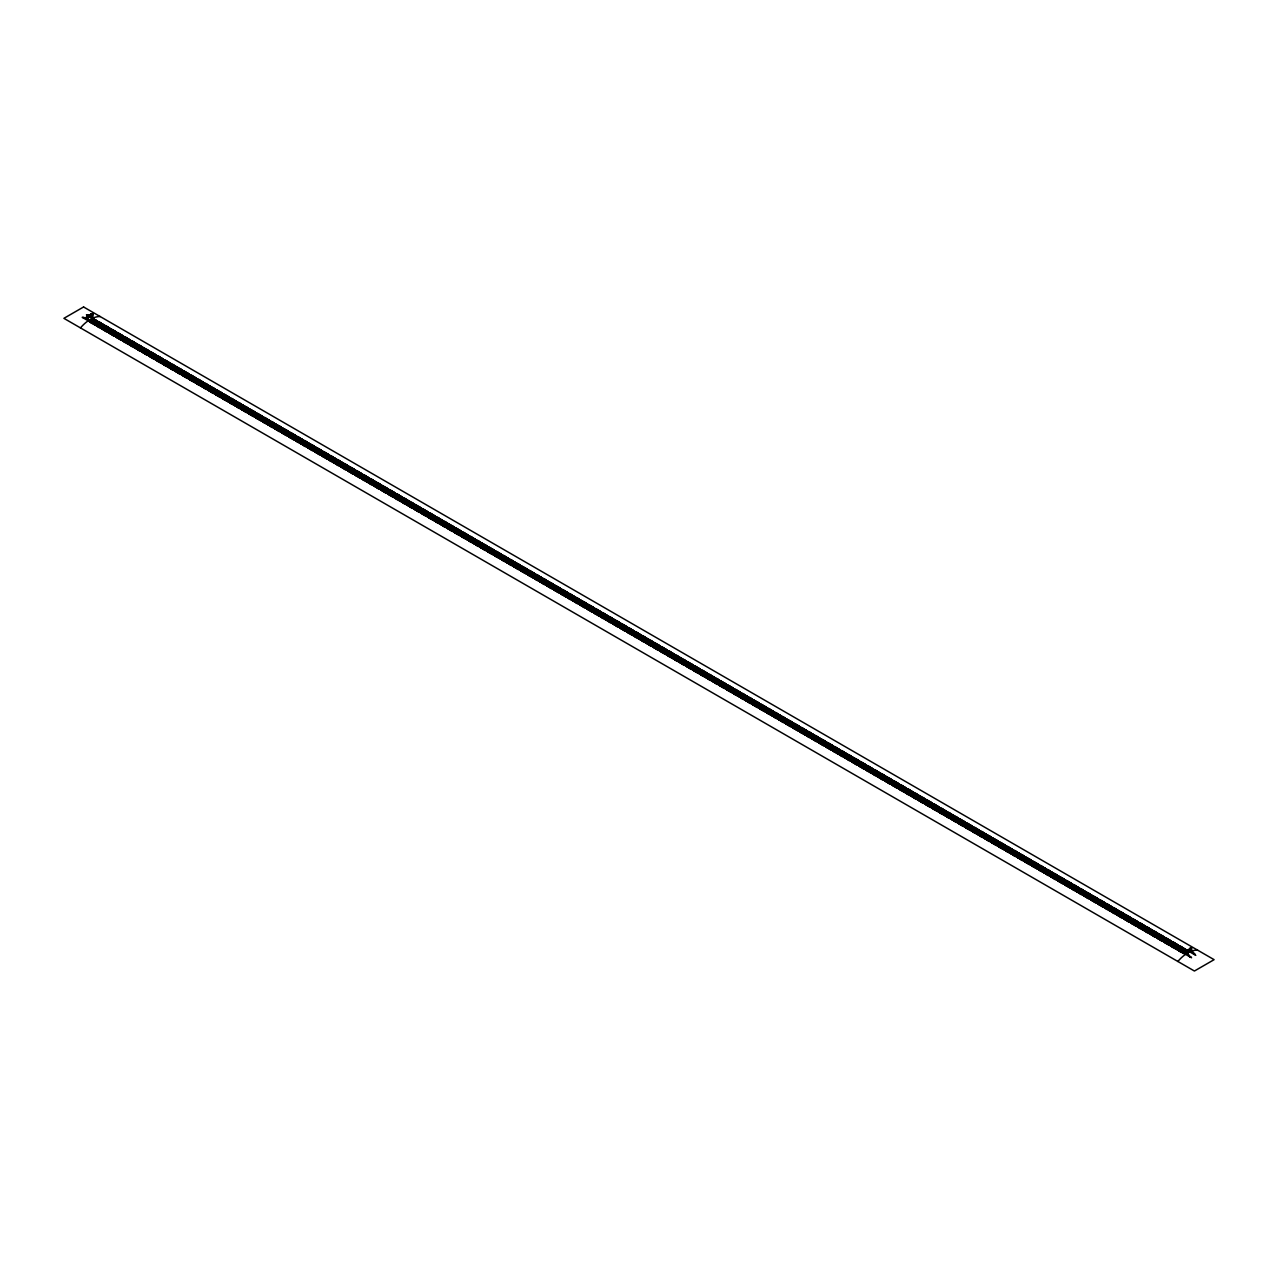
<?xml version="1.0" encoding="UTF-8"?>
<svg xmlns="http://www.w3.org/2000/svg" width="1278" height="1278" viewBox="0 0 1278 1278"><rect width="100%" height="100%" fill="white"/><g stroke="black" fill="none" stroke-linecap="round" stroke-linejoin="round"><path stroke-width="1.5" d="M87.367 318.621L87.543 317.279M88.39 317.279C85.434 316.736 90.882 322.935 88.086 320.123M87.032 316.353L87.559 318.318L88.038 316.992M92.447 314.564L92.847 315.426M1185.265 950.848C1185.728 952.477 1185.76 951.104 1185.153 950.784M1189.594 948.787L1191.256 948.691L1189.61 948.931M1186.399 953.244L1186.479 952.445L1188.684 955.816M1190.345 950.56L1190.425 948.532M1190.697 950.017L1189.419 951.375M1190.968 950.193L1189.147 951.535M87.351 317.599L88.581 321.002M1189.722 948.691L1189.962 948.004M86.569 317.982L87.559 317.615M91.936 314.787L92.959 314.244M91.01 315.874L91.233 315.011M91.521 315.235L90.403 316.177L87.655 315.602M1185.92 953.388C1185.872 946.87 1189.419 958.66 1191.048 956.871M1186.415 952.829L1185.409 953.66M1186.144 953.692L1186.767 950.96M87.862 317.887L86.744 316.193L86.76 318.43L92.272 314.883M1186.431 953.532L1185.201 953.819M1190.409 950.784L1189.083 951.183M87.319 317.152L88.166 317.056M92.128 314.388L92.959 314.276M82.207 317.327L1191.575 957.797M86.425 314.883L1195.793 955.369M83.006 317.152L85.594 318.142M86.952 314.867L89.252 315.57M90.243 315.826L91.792 313.925L93.789 318.781L88.214 321.273L93.006 318.366M91.233 313.925L91.521 315.714M86.505 316.976C96.01 310.187 94.189 315.778 86.505 318.286L86.505 316.976L92.831 313.621M1185.169 951.279L1191.495 947.925L1191.495 949.235C1188.86 953.5 1183.732 950.768 1185.425 952.733M1190.697 948.691L1190.968 950.257M1189.211 950.928L1184.211 954.043L1189.786 951.551L1188.923 951.407M1195.265 954.426L1191.431 950.688L1191.495 947.925M91.057 315.394L89.54 315.874M86.025 318.254L86.84 317.823M1185.92 953.468L1184.994 953.372M1186.096 953.819L1184.93 953.963M90.674 316.017L87.623 315.267M85.322 318.302L86.297 318.094M86.457 318.446L84.763 318.174M88.981 315.73L89.811 315.714M83.405 317.695L85.115 318.35M83.437 318.03L87.08 318.142L87.032 316.049M1191.495 949.235L1182.837 953.244L1188.412 950.752M1187.038 951.12L1186.479 952.797M1194.563 954.346L1192.406 952.605M1194.291 954.506L1190.697 950.161M1190.345 956.775L1188.189 955.033M1188.748 955.545L1190.074 956.934M1193.173 953.212L1191.208 950.736M93.07 318.398L92.08 317.391M92.304 317.695L92.799 318.557M1188.348 955.113L1186.99 953.164M92.176 317.902L91.569 316.88M88.246 320.171L87.639 319.149M92.176 317.375L91.601 315.986M91.808 316.832L91.233 313.605M87.383 318.414L87.591 319.276M1190.968 950.001L1191.16 950.848M1186.767 952.445L1186.942 953.276M1190.697 948.372L1190.697 950.353M92.575 313.461L92.575 314.787M1177.853 961.471A29.937 17.285 -60 0 1 1197.534 950.097M80.466 327.903A29.937 17.285 -60 0 1 100.147 316.529M83.581 306.976L63.9 318.334L1194.419 971.024L1214.1 959.666L83.581 306.976M94.524 319.212L89.588 322.056L94.524 319.212M95.898 319.995L90.962 322.855L95.898 319.995M97.272 320.794L92.335 323.653L97.272 320.794M98.646 321.593L93.709 324.436L98.646 321.593M100.019 322.375L95.083 325.235L100.019 322.375M101.393 323.174L96.457 326.018L101.393 323.174M102.767 323.957L97.831 326.817L102.767 323.957M104.141 324.756L99.205 327.615L104.141 324.756M105.515 325.555L100.579 328.398L105.515 325.555M106.889 326.337L101.952 329.197L106.889 326.337M108.263 327.136L103.31 329.996L108.263 327.136M109.636 327.935L104.684 330.778L109.636 327.935M111.01 328.718L106.058 331.577L111.01 328.718M112.384 329.516L107.432 332.376L112.384 329.516M113.758 330.315L108.806 333.159L113.758 330.315M115.132 331.098L110.18 333.957L115.132 331.098M116.506 331.897L111.553 334.74L116.506 331.897M117.88 332.679L112.927 335.539L117.88 332.679M119.253 333.478L114.301 336.338L119.253 333.478M120.627 334.277L115.675 337.12L120.627 334.277M122.001 335.06L117.049 337.919L122.001 335.06M123.375 335.858L118.423 338.718L123.375 335.858M124.749 336.657L119.797 339.501L124.749 336.657M126.123 337.44L121.17 340.299L126.123 337.44M127.496 338.239L122.544 341.098L127.496 338.239M128.87 339.037L123.918 341.881L128.87 339.037M130.244 339.82L125.292 342.68L130.244 339.82M131.602 340.619L126.666 343.462L131.602 340.619M132.976 341.402L128.04 344.261L132.976 341.402M134.35 342.2L129.413 345.06L134.35 342.2M135.724 342.999L130.787 345.843L135.724 342.999M137.097 343.782L132.161 346.642L137.097 343.782M138.471 344.581L133.535 347.44L138.471 344.581M139.845 345.379L134.909 348.223L139.845 345.379M141.219 346.162L136.283 349.022L141.219 346.162M142.593 346.961L137.657 349.821L142.593 346.961M143.967 347.76L139.03 350.603L143.967 347.76M145.341 348.543L140.404 351.402L145.341 348.543M146.714 349.341L141.778 352.185L146.714 349.341M148.088 350.124L143.152 352.984L148.088 350.124M149.462 350.923L144.526 353.782L149.462 350.923M150.836 351.722L145.9 354.565L150.836 351.722M152.21 352.504L147.274 355.364L152.21 352.504M153.584 353.303L148.647 356.163L153.584 353.303M154.957 354.102L150.021 356.945L154.957 354.102M156.331 354.885L151.395 357.744L156.331 354.885M157.705 355.683L152.769 358.543L157.705 355.683M159.079 356.482L154.143 359.326L159.079 356.482M160.453 357.265L155.517 360.124L160.453 357.265M161.827 358.064L156.874 360.907L161.827 358.064M163.201 358.846L158.248 361.706L163.201 358.846M164.574 359.645L159.622 362.505L164.574 359.645M165.948 360.444L160.996 363.287L165.948 360.444M167.322 361.227L162.37 364.086L167.322 361.227M168.696 362.025L163.744 364.885L168.696 362.025M170.07 362.824L165.118 365.668L170.07 362.824M171.444 363.607L166.491 366.466L171.444 363.607M172.818 364.406L167.865 367.265L172.818 364.406M174.191 365.204L169.239 368.048L174.191 365.204M175.565 365.987L170.613 368.847L175.565 365.987M176.939 366.786L171.987 369.63L176.939 366.786M178.313 367.569L173.361 370.428L178.313 367.569M179.687 368.368L174.735 371.227L179.687 368.368M181.061 369.166L176.108 372.01L181.061 369.166M182.434 369.949L177.482 372.809L182.434 369.949M183.808 370.748L178.856 373.607L183.808 370.748M185.166 371.547L180.23 374.39L185.166 371.547M186.54 372.329L181.604 375.189L186.54 372.329M187.914 373.128L182.978 375.988L187.914 373.128M189.288 373.927L184.351 376.77L189.288 373.927M190.662 374.71L185.725 377.569L190.662 374.71M192.035 375.508L187.099 378.352L192.035 375.508M193.409 376.291L188.473 379.151L193.409 376.291M194.783 377.09L189.847 379.949L194.783 377.09M196.157 377.889L191.221 380.732L196.157 377.889M197.531 378.671L192.595 381.531L197.531 378.671M198.905 379.47L193.968 382.33L198.905 379.47M200.279 380.269L195.342 383.112L200.279 380.269M201.652 381.052L196.716 383.911L201.652 381.052M203.026 381.85L198.09 384.71L203.026 381.85M204.4 382.649L199.464 385.493L204.4 382.649M205.774 383.432L200.838 386.291L205.774 383.432M207.148 384.231L202.212 387.074L207.148 384.231M208.522 385.013L203.585 387.873L208.522 385.013M209.896 385.812L204.959 388.672L209.896 385.812M211.269 386.611L206.333 389.455L211.269 386.611M212.643 387.394L207.707 390.253L212.643 387.394M214.017 388.192L209.081 391.052L214.017 388.192M215.391 388.991L210.439 391.835L215.391 388.991M216.765 389.774L211.813 392.634L216.765 389.774M218.139 390.573L213.186 393.432L218.139 390.573M219.512 391.372L214.56 394.215L219.512 391.372M220.886 392.154L215.934 395.014L220.886 392.154M222.26 392.953L217.308 395.797L222.26 392.953M223.634 393.736L218.682 396.595L223.634 393.736M225.008 394.535L220.056 397.394L225.008 394.535M226.382 395.333L221.429 398.177L226.382 395.333M227.756 396.116L222.803 398.976L227.756 396.116M229.129 396.915L224.177 399.774L229.129 396.915M230.503 397.714L225.551 400.557L230.503 397.714M231.877 398.496L226.925 401.356L231.877 398.496M233.251 399.295L228.299 402.155L233.251 399.295M234.625 400.094L229.673 402.937L234.625 400.094M235.999 400.877L231.046 403.736L235.999 400.877M237.373 401.675L232.42 404.519L237.373 401.675M238.73 402.458L233.794 405.318L238.73 402.458M240.104 403.257L235.168 406.116L240.104 403.257M241.478 404.056L236.542 406.899L241.478 404.056M242.852 404.838L237.916 407.698L242.852 404.838M244.226 405.637L239.29 408.497L244.226 405.637M245.6 406.436L240.663 409.279L245.6 406.436M246.973 407.219L242.037 410.078L246.973 407.219M248.347 408.017L243.411 410.877L248.347 408.017M249.721 408.816L244.785 411.66L249.721 408.816M251.095 409.599L246.159 412.459L251.095 409.599M252.469 410.398L247.533 413.241L252.469 410.398M253.843 411.181L248.906 414.04L253.843 411.181M255.217 411.979L250.28 414.839L255.217 411.979M256.59 412.778L251.654 415.622L256.59 412.778M257.964 413.561L253.028 416.42L257.964 413.561M259.338 414.36L254.402 417.219L259.338 414.36M260.712 415.158L255.776 418.002L260.712 415.158M262.086 415.941L257.15 418.801L262.086 415.941M263.46 416.74L258.523 419.599L263.46 416.74M264.834 417.539L259.897 420.382L264.834 417.539M266.207 418.321L261.271 421.181L266.207 418.321M267.581 419.12L262.645 421.964L267.581 419.12M268.955 419.903L264.003 422.762L268.955 419.903M270.329 420.702L265.377 423.561L270.329 420.702M271.703 421.5L266.751 424.344L271.703 421.5M273.077 422.283L268.124 425.143L273.077 422.283M274.45 423.082L269.498 425.941L274.45 423.082M275.824 423.881L270.872 426.724L275.824 423.881M277.198 424.663L272.246 427.523L277.198 424.663M278.572 425.462L273.62 428.322L278.572 425.462M279.946 426.261L274.994 429.104L279.946 426.261M281.32 427.044L276.368 429.903L281.32 427.044M282.694 427.842L277.741 430.686L282.694 427.842M284.067 428.625L279.115 431.485L284.067 428.625M285.441 429.424L280.489 432.284L285.441 429.424M286.815 430.223L281.863 433.066L286.815 430.223M288.189 431.005L283.237 433.865L288.189 431.005M289.563 431.804L284.611 434.664L289.563 431.804M290.937 432.603L285.984 435.447L290.937 432.603M292.295 433.386L287.358 436.245L292.295 433.386M293.668 434.185L288.732 437.044L293.668 434.185M295.042 434.983L290.106 437.827L295.042 434.983M296.416 435.766L291.48 438.626L296.416 435.766M297.79 436.565L292.854 439.424L297.79 436.565M299.164 437.348L294.228 440.207L299.164 437.348M300.538 438.146L295.601 441.006L300.538 438.146M301.912 438.945L296.975 441.789L301.912 438.945M303.285 439.728L298.349 442.587L303.285 439.728M304.659 440.527L299.723 443.386L304.659 440.527M306.033 441.325L301.097 444.169L306.033 441.325M307.407 442.108L302.471 444.968L307.407 442.108M308.781 442.907L303.844 445.766L308.781 442.907M310.155 443.706L305.218 446.549L310.155 443.706M311.528 444.488L306.592 447.348L311.528 444.488M312.902 445.287L307.966 448.147L312.902 445.287M314.276 446.07L309.34 448.929L314.276 446.07M315.65 446.869L310.714 449.728L315.65 446.869M317.024 447.667L312.088 450.511L317.024 447.667M318.398 448.45L313.461 451.31L318.398 448.45M319.772 449.249L314.835 452.108L319.772 449.249M321.145 450.048L316.209 452.891L321.145 450.048M322.519 450.83L317.567 453.69L322.519 450.83M323.893 451.629L318.941 454.489L323.893 451.629M325.267 452.428L320.315 455.272L325.267 452.428M326.641 453.211L321.689 456.07L326.641 453.211M328.015 454.009L323.062 456.869L328.015 454.009M329.389 454.792L324.436 457.652L329.389 454.792M330.762 455.591L325.81 458.451L330.762 455.591M332.136 456.39L327.184 459.233L332.136 456.39M333.51 457.173L328.558 460.032L333.51 457.173M334.884 457.971L329.932 460.831L334.884 457.971M336.258 458.77L331.306 461.614L336.258 458.77M337.632 459.553L332.679 462.412L337.632 459.553M339.005 460.352L334.053 463.211L339.005 460.352M340.379 461.15L335.427 463.994L340.379 461.15M341.753 461.933L336.801 464.793L341.753 461.933M343.127 462.732L338.175 465.591L343.127 462.732M344.501 463.531L339.549 466.374L344.501 463.531M345.859 464.313L340.922 467.173L345.859 464.313M347.233 465.112L342.296 467.956L347.233 465.112M348.606 465.895L343.67 468.754L348.606 465.895M349.98 466.694L345.044 469.553L349.98 466.694M351.354 467.492L346.418 470.336L351.354 467.492M352.728 468.275L347.792 471.135L352.728 468.275M354.102 469.074L349.166 471.933L354.102 469.074M355.476 469.873L350.539 472.716L355.476 469.873M356.85 470.655L351.913 473.515L356.85 470.655M358.223 471.454L353.287 474.314L358.223 471.454M359.597 472.253L354.661 475.096L359.597 472.253M360.971 473.036L356.035 475.895L360.971 473.036M362.345 473.834L357.409 476.678L362.345 473.834M363.719 474.617L358.783 477.477L363.719 474.617M365.093 475.416L360.156 478.276L365.093 475.416M366.466 476.215L361.53 479.058L366.466 476.215M367.84 476.998L362.904 479.857L367.84 476.998M369.214 477.796L364.278 480.656L369.214 477.796M370.588 478.595L365.652 481.439L370.588 478.595M371.962 479.378L367.026 482.237L371.962 479.378M373.336 480.177L368.399 483.036L373.336 480.177M374.71 480.975L369.757 483.819L374.71 480.975M376.083 481.758L371.131 484.618L376.083 481.758M377.457 482.557L372.505 485.4L377.457 482.557M378.831 483.34L373.879 486.199L378.831 483.34M380.205 484.138L375.253 486.998L380.205 484.138M381.579 484.937L376.627 487.781L381.579 484.937M382.953 485.72L378 488.579L382.953 485.72M384.327 486.519L379.374 489.378L384.327 486.519M385.7 487.317L380.748 490.161L385.7 487.317M387.074 488.1L382.122 490.96L387.074 488.1M388.448 488.899L383.496 491.758L388.448 488.899M389.822 489.698L384.87 492.541L389.822 489.698M391.196 490.48L386.244 493.34L391.196 490.48M392.57 491.279L387.617 494.123L392.57 491.279M393.943 492.062L388.991 494.921L393.943 492.062M395.317 492.861L390.365 495.72L395.317 492.861M396.691 493.659L391.739 496.503L396.691 493.659M398.049 494.442L393.113 497.302L398.049 494.442M399.423 495.241L394.487 498.101L399.423 495.241M400.797 496.04L395.861 498.883L400.797 496.04M402.171 496.822L397.234 499.682L402.171 496.822M403.544 497.621L398.608 500.481L403.544 497.621M404.918 498.42L399.982 501.264L404.918 498.42M406.292 499.203L401.356 502.062L406.292 499.203M407.666 500.002L402.73 502.845L407.666 500.002M409.04 500.784L404.104 503.644L409.04 500.784M410.414 501.583L405.477 504.443L410.414 501.583M411.788 502.382L406.851 505.225L411.788 502.382M413.161 503.165L408.225 506.024L413.161 503.165M414.535 503.963L409.599 506.823L414.535 503.963M415.909 504.762L410.973 507.606L415.909 504.762M417.283 505.545L412.347 508.404L417.283 505.545M418.657 506.344L413.721 509.203L418.657 506.344M420.031 507.142L415.094 509.986L420.031 507.142M421.405 507.925L416.468 510.785L421.405 507.925M422.778 508.724L417.842 511.567L422.778 508.724M424.152 509.507L419.216 512.366L424.152 509.507M425.526 510.305L420.59 513.165L425.526 510.305M426.9 511.104L421.964 513.948L426.9 511.104M428.274 511.887L423.322 514.746L428.274 511.887M429.648 512.686L424.695 515.545L429.648 512.686M431.021 513.484L426.069 516.328L431.021 513.484M432.395 514.267L427.443 517.127L432.395 514.267M433.769 515.066L428.817 517.925L433.769 515.066M435.143 515.865L430.191 518.708L435.143 515.865M436.517 516.647L431.565 519.507L436.517 516.647M437.891 517.446L432.938 520.29L437.891 517.446M439.265 518.229L434.312 521.089L439.265 518.229M440.638 519.028L435.686 521.887L440.638 519.028M442.012 519.826L437.06 522.67L442.012 519.826M443.386 520.609L438.434 523.469L443.386 520.609M444.76 521.408L439.808 524.268L444.76 521.408M446.134 522.207L441.182 525.05L446.134 522.207M447.508 522.99L442.555 525.849L447.508 522.99M448.882 523.788L443.929 526.648L448.882 523.788M450.255 524.587L445.303 527.431L450.255 524.587M451.613 525.37L446.677 528.229L451.613 525.37M452.987 526.169L448.051 529.012L452.987 526.169M454.361 526.951L449.425 529.811L454.361 526.951M455.735 527.75L450.799 530.61L455.735 527.75M457.109 528.549L452.172 531.392L457.109 528.549M458.482 529.332L453.546 532.191L458.482 529.332M459.856 530.13L454.92 532.99L459.856 530.13M461.23 530.929L456.294 533.773L461.23 530.929M462.604 531.712L457.668 534.571L462.604 531.712M463.978 532.511L459.042 535.37L463.978 532.511M465.352 533.309L460.415 536.153L465.352 533.309M466.726 534.092L461.789 536.952L466.726 534.092M468.099 534.891L463.163 537.734L468.099 534.891M469.473 535.674L464.537 538.533L469.473 535.674M470.847 536.472L465.911 539.332L470.847 536.472M472.221 537.271L467.285 540.115L472.221 537.271M473.595 538.054L468.659 540.913L473.595 538.054M474.969 538.853L470.032 541.712L474.969 538.853M476.343 539.651L471.406 542.495L476.343 539.651M477.716 540.434L472.78 543.294L477.716 540.434M479.09 541.233L474.154 544.093L479.09 541.233M480.464 542.032L475.528 544.875L480.464 542.032M481.838 542.815L476.886 545.674L481.838 542.815M483.212 543.613L478.26 546.457L483.212 543.613M484.586 544.396L479.633 547.256L484.586 544.396M485.959 545.195L481.007 548.054L485.959 545.195M487.333 545.994L482.381 548.837L487.333 545.994M488.707 546.776L483.755 549.636L488.707 546.776M490.081 547.575L485.129 550.435L490.081 547.575M491.455 548.374L486.503 551.217L491.455 548.374M492.829 549.157L487.876 552.016L492.829 549.157M494.203 549.955L489.25 552.815L494.203 549.955M495.576 550.754L490.624 553.598L495.576 550.754M496.95 551.537L491.998 554.396L496.95 551.537M498.324 552.336L493.372 555.179L498.324 552.336M499.698 553.118L494.746 555.978L499.698 553.118M501.072 553.917L496.12 556.777L501.072 553.917M502.446 554.716L497.493 557.559L502.446 554.716M503.82 555.499L498.867 558.358L503.82 555.499M505.177 556.297L500.241 559.157L505.177 556.297M506.551 557.096L501.615 559.94L506.551 557.096M507.925 557.879L502.989 560.738L507.925 557.879M509.299 558.678L504.363 561.537L509.299 558.678M510.673 559.476L505.737 562.32L510.673 559.476M512.047 560.259L507.11 563.119L512.047 560.259M513.421 561.058L508.484 563.902L513.421 561.058M514.794 561.841L509.858 564.7L514.794 561.841M516.168 562.639L511.232 565.499L516.168 562.639M517.542 563.438L512.606 566.282L517.542 563.438M518.916 564.221L513.98 567.081L518.916 564.221M520.29 565.02L515.354 567.879L520.29 565.02M521.664 565.819L516.727 568.662L521.664 565.819M523.037 566.601L518.101 569.461L523.037 566.601M524.411 567.4L519.475 570.26L524.411 567.4M525.785 568.199L520.849 571.042L525.785 568.199M527.159 568.982L522.223 571.841L527.159 568.982M528.533 569.78L523.597 572.624L528.533 569.78M529.907 570.563L524.97 573.423L529.907 570.563M531.281 571.362L526.344 574.221L531.281 571.362M532.654 572.161L527.718 575.004L532.654 572.161M534.028 572.943L529.092 575.803L534.028 572.943M535.402 573.742L530.45 576.602L535.402 573.742M536.776 574.541L531.824 577.384L536.776 574.541M538.15 575.324L533.198 578.183L538.15 575.324M539.524 576.122L534.571 578.982L539.524 576.122M540.898 576.921L535.945 579.765L540.898 576.921M542.271 577.704L537.319 580.563L542.271 577.704M543.645 578.503L538.693 581.346L543.645 578.503M545.019 579.285L540.067 582.145L545.019 579.285M546.393 580.084L541.441 582.944L546.393 580.084M547.767 580.883L542.815 583.726L547.767 580.883M549.141 581.666L544.188 584.525L549.141 581.666M550.514 582.464L545.562 585.324L550.514 582.464M551.888 583.263L546.936 586.107L551.888 583.263M553.262 584.046L548.31 586.906L553.262 584.046M554.636 584.845L549.684 587.704L554.636 584.845M556.01 585.644L551.058 588.487L556.01 585.644M557.384 586.426L552.431 589.286L557.384 586.426M558.742 587.225L553.805 590.069L558.742 587.225M560.115 588.008L555.179 590.867L560.115 588.008M561.489 588.807L556.553 591.666L561.489 588.807M562.863 589.605L557.927 592.449L562.863 589.605M564.237 590.388L559.301 593.248L564.237 590.388M565.611 591.187L560.675 594.046L565.611 591.187M566.985 591.986L562.048 594.829L566.985 591.986M568.359 592.768L563.422 595.628L568.359 592.768M569.732 593.567L564.796 596.427L569.732 593.567M571.106 594.366L566.17 597.209L571.106 594.366M572.48 595.149L567.544 598.008L572.48 595.149M573.854 595.947L568.918 598.807L573.854 595.947M575.228 596.73L570.292 599.59L575.228 596.73M576.602 597.529L571.665 600.388L576.602 597.529M577.976 598.328L573.039 601.171L577.976 598.328M579.349 599.11L574.413 601.97L579.349 599.11M580.723 599.909L575.787 602.769L580.723 599.909M582.097 600.708L577.161 603.551L582.097 600.708M583.471 601.491L578.535 604.35L583.471 601.491M584.845 602.289L579.908 605.149L584.845 602.289M586.219 603.088L581.282 605.932L586.219 603.088M587.592 603.871L582.656 606.731L587.592 603.871M588.966 604.67L584.014 607.529L588.966 604.67M590.34 605.452L585.388 608.312L590.34 605.452M591.714 606.251L586.762 609.111L591.714 606.251M593.088 607.05L588.136 609.894L593.088 607.05M594.462 607.833L589.509 610.692L594.462 607.833M595.836 608.632L590.883 611.491L595.836 608.632M597.209 609.43L592.257 612.274L597.209 609.43M598.583 610.213L593.631 613.073L598.583 610.213M599.957 611.012L595.005 613.871L599.957 611.012M601.331 611.811L596.379 614.654L601.331 611.811M602.705 612.593L597.753 615.453L602.705 612.593M604.079 613.392L599.126 616.252L604.079 613.392M605.452 614.175L600.5 617.034L605.452 614.175M606.826 614.974L601.874 617.833L606.826 614.974M608.2 615.772L603.248 618.616L608.2 615.772M609.574 616.555L604.622 619.415L609.574 616.555M610.948 617.354L605.996 620.213L610.948 617.354M612.306 618.153L607.369 620.996L612.306 618.153M613.68 618.935L608.743 621.795L613.68 618.935M615.053 619.734L610.117 622.594L615.053 619.734M616.427 620.533L611.491 623.376L616.427 620.533M617.801 621.316L612.865 624.175L617.801 621.316M619.175 622.114L614.239 624.974L619.175 622.114M620.549 622.913L615.613 625.757L620.549 622.913M621.923 623.696L616.986 626.555L621.923 623.696M623.297 624.495L618.36 627.338L623.297 624.495M624.67 625.277L619.734 628.137L624.67 625.277M626.044 626.076L621.108 628.936L626.044 626.076M627.418 626.875L622.482 629.719L627.418 626.875M628.792 627.658L623.856 630.517L628.792 627.658M630.166 628.456L625.23 631.316L630.166 628.456M631.54 629.255L626.603 632.099L631.54 629.255M632.914 630.038L627.977 632.898L632.914 630.038M634.287 630.837L629.351 633.696L634.287 630.837M635.661 631.636L630.725 634.479L635.661 631.636M637.035 632.418L632.099 635.278L637.035 632.418M638.409 633.217L633.473 636.061L638.409 633.217M639.783 634L634.846 636.859L639.783 634M641.157 634.799L636.22 637.658L641.157 634.799M642.53 635.597L637.578 638.441L642.53 635.597M643.904 636.38L638.952 639.24L643.904 636.38M645.278 637.179L640.326 640.038L645.278 637.179M646.652 637.978L641.7 640.821L646.652 637.978M648.026 638.76L643.074 641.62L648.026 638.76M649.4 639.559L644.447 642.419L649.4 639.559M650.774 640.358L645.821 643.201L650.774 640.358M652.147 641.141L647.195 644L652.147 641.141M653.521 641.939L648.569 644.783L653.521 641.939M654.895 642.722L649.943 645.582L654.895 642.722M656.269 643.521L651.317 646.38L656.269 643.521M657.643 644.32L652.691 647.163L657.643 644.32M659.017 645.102L654.064 647.962L659.017 645.102M660.391 645.901L655.438 648.761L660.391 645.901M661.764 646.7L656.812 649.543L661.764 646.7M663.138 647.483L658.186 650.342L663.138 647.483M664.512 648.281L659.56 651.141L664.512 648.281M665.87 649.08L660.934 651.924L665.87 649.08M667.244 649.863L662.308 652.723L667.244 649.863M668.618 650.662L663.681 653.505L668.618 650.662M669.991 651.445L665.055 654.304L669.991 651.445M671.365 652.243L666.429 655.103L671.365 652.243M672.739 653.042L667.803 655.886L672.739 653.042M674.113 653.825L669.177 656.684L674.113 653.825M675.487 654.624L670.551 657.483L675.487 654.624M676.861 655.422L671.924 658.266L676.861 655.422M678.235 656.205L673.298 659.065L678.235 656.205M679.608 657.004L674.672 659.863L679.608 657.004M680.982 657.803L676.046 660.646L680.982 657.803M682.356 658.585L677.42 661.445L682.356 658.585M683.73 659.384L678.794 662.228L683.73 659.384M685.104 660.167L680.168 663.026L685.104 660.167M686.478 660.966L681.541 663.825L686.478 660.966M687.852 661.764L682.915 664.608L687.852 661.764M689.225 662.547L684.289 665.407L689.225 662.547M690.599 663.346L685.663 666.205L690.599 663.346M691.973 664.145L687.037 666.988L691.973 664.145M693.347 664.927L688.411 667.787L693.347 664.927M694.721 665.726L689.785 668.586L694.721 665.726M696.095 666.525L691.142 669.368L696.095 666.525M697.468 667.308L692.516 670.167L697.468 667.308M698.842 668.106L693.89 670.95L698.842 668.106M700.216 668.889L695.264 671.749L700.216 668.889M701.59 669.688L696.638 672.548L701.59 669.688M702.964 670.487L698.012 673.33L702.964 670.487M704.338 671.269L699.385 674.129L704.338 671.269M705.712 672.068L700.759 674.928L705.712 672.068M707.085 672.867L702.133 675.711L707.085 672.867M708.459 673.65L703.507 676.509L708.459 673.65M709.833 674.449L704.881 677.308L709.833 674.449M711.207 675.247L706.255 678.091L711.207 675.247M712.581 676.03L707.629 678.89L712.581 676.03M713.955 676.829L709.002 679.672L713.955 676.829M715.329 677.612L710.376 680.471L715.329 677.612M716.702 678.41L711.75 681.27L716.702 678.41M718.076 679.209L713.124 682.053L718.076 679.209M719.434 679.992L714.498 682.851L719.434 679.992M720.808 680.791L715.872 683.65L720.808 680.791M722.182 681.589L717.246 684.433L722.182 681.589M723.556 682.372L718.619 685.232L723.556 682.372M724.93 683.171L719.993 686.03L724.93 683.171M726.303 683.97L721.367 686.813L726.303 683.97M727.677 684.752L722.741 687.612L727.677 684.752M729.051 685.551L724.115 688.395L729.051 685.551M730.425 686.334L725.489 689.193L730.425 686.334M731.799 687.133L726.862 689.992L731.799 687.133M733.173 687.931L728.236 690.775L733.173 687.931M734.546 688.714L729.61 691.574L734.546 688.714M735.92 689.513L730.984 692.372L735.92 689.513M737.294 690.312L732.358 693.155L737.294 690.312M738.668 691.094L733.732 693.954L738.668 691.094M740.042 691.893L735.106 694.753L740.042 691.893M741.416 692.692L736.479 695.536L741.416 692.692M742.79 693.475L737.853 696.334L742.79 693.475M744.163 694.274L739.227 697.117L744.163 694.274M745.537 695.056L740.601 697.916L745.537 695.056M746.911 695.855L741.975 698.715L746.911 695.855M748.285 696.654L743.349 699.497L748.285 696.654M749.659 697.437L744.707 700.296L749.659 697.437M751.033 698.235L746.08 701.095L751.033 698.235M752.407 699.034L747.454 701.878L752.407 699.034M753.78 699.817L748.828 702.676L753.78 699.817M755.154 700.616L750.202 703.475L755.154 700.616M756.528 701.414L751.576 704.258L756.528 701.414M757.902 702.197L752.95 705.057L757.902 702.197M759.276 702.996L754.324 705.839L759.276 702.996M760.65 703.779L755.697 706.638L760.65 703.779M762.023 704.577L757.071 707.437L762.023 704.577M763.397 705.376L758.445 708.22L763.397 705.376M764.771 706.159L759.819 709.018L764.771 706.159M766.145 706.958L761.193 709.817L766.145 706.958M767.519 707.756L762.567 710.6L767.519 707.756M768.893 708.539L763.94 711.399L768.893 708.539M770.267 709.338L765.314 712.197L770.267 709.338M771.64 710.137L766.688 712.98L771.64 710.137M772.998 710.919L768.062 713.779L772.998 710.919M774.372 711.718L769.436 714.562L774.372 711.718M775.746 712.501L770.81 715.361L775.746 712.501M777.12 713.3L772.184 716.159L777.12 713.3M778.494 714.098L773.557 716.942L778.494 714.098M779.868 714.881L774.931 717.741L779.868 714.881M781.241 715.68L776.305 718.54L781.241 715.68M782.615 716.479L777.679 719.322L782.615 716.479M783.989 717.262L779.053 720.121L783.989 717.262M785.363 718.06L780.427 720.92L785.363 718.06M786.737 718.859L781.801 721.703L786.737 718.859M788.111 719.642L783.174 722.501L788.111 719.642M789.484 720.441L784.548 723.284L789.484 720.441M790.858 721.223L785.922 724.083L790.858 721.223M792.232 722.022L787.296 724.882L792.232 722.022M793.606 722.821L788.67 725.664L793.606 722.821M794.98 723.604L790.044 726.463L794.98 723.604M796.354 724.402L791.417 727.262L796.354 724.402M797.728 725.201L792.791 728.045L797.728 725.201M799.101 725.984L794.165 728.843L799.101 725.984M800.475 726.783L795.539 729.642L800.475 726.783M801.849 727.581L796.913 730.425L801.849 727.581M803.223 728.364L798.271 731.224L803.223 728.364M804.597 729.163L799.645 732.006L804.597 729.163M805.971 729.946L801.018 732.805L805.971 729.946M807.345 730.744L802.392 733.604L807.345 730.744M808.718 731.543L803.766 734.387L808.718 731.543M810.092 732.326L805.14 735.185L810.092 732.326M811.466 733.125L806.514 735.984L811.466 733.125M812.84 733.923L807.888 736.767L812.84 733.923M814.214 734.706L809.262 737.566L814.214 734.706M815.588 735.505L810.635 738.364L815.588 735.505M816.961 736.304L812.009 739.147L816.961 736.304M818.335 737.086L813.383 739.946L818.335 737.086M819.709 737.885L814.757 740.729L819.709 737.885M821.083 738.668L816.131 741.528L821.083 738.668M822.457 739.467L817.505 742.326L822.457 739.467M823.831 740.266L818.879 743.109L823.831 740.266M825.205 741.048L820.252 743.908L825.205 741.048M826.562 741.847L821.626 744.707L826.562 741.847M827.936 742.646L823 745.489L827.936 742.646M829.31 743.429L824.374 746.288L829.31 743.429M830.684 744.227L825.748 747.087L830.684 744.227M832.058 745.026L827.122 747.87L832.058 745.026M833.432 745.809L828.495 748.668L833.432 745.809M834.806 746.608L829.869 749.451L834.806 746.608M836.179 747.39L831.243 750.25L836.179 747.39M837.553 748.189L832.617 751.049L837.553 748.189M838.927 748.988L833.991 751.831L838.927 748.988M840.301 749.771L835.365 752.63L840.301 749.771M841.675 750.569L836.739 753.429L841.675 750.569M843.049 751.368L838.112 754.212L843.049 751.368M844.423 752.151L839.486 755.01L844.423 752.151M845.796 752.95L840.86 755.809L845.796 752.95M847.17 753.748L842.234 756.592L847.17 753.748M848.544 754.531L843.608 757.391L848.544 754.531M849.918 755.33L844.982 758.173L849.918 755.33M851.292 756.113L846.355 758.972L851.292 756.113M852.666 756.911L847.729 759.771L852.666 756.911M854.039 757.71L849.103 760.554L854.039 757.71M855.413 758.493L850.477 761.353L855.413 758.493M856.787 759.292L851.835 762.151L856.787 759.292M858.161 760.091L853.209 762.934L858.161 760.091M859.535 760.873L854.583 763.733L859.535 760.873M860.909 761.672L855.956 764.532L860.909 761.672M862.283 762.471L857.33 765.314L862.283 762.471M863.656 763.254L858.704 766.113L863.656 763.254M865.03 764.052L860.078 766.912L865.03 764.052M866.404 764.835L861.452 767.695L866.404 764.835M867.778 765.634L862.826 768.493L867.778 765.634M869.152 766.433L864.2 769.276L869.152 766.433M870.526 767.215L865.573 770.075L870.526 767.215M871.9 768.014L866.947 770.874L871.9 768.014M873.273 768.813L868.321 771.656L873.273 768.813M874.647 769.596L869.695 772.455L874.647 769.596M876.021 770.394L871.069 773.254L876.021 770.394M877.395 771.193L872.443 774.037L877.395 771.193M878.769 771.976L873.817 774.835L878.769 771.976M880.127 772.775L875.19 775.634L880.127 772.775M881.5 773.557L876.564 776.417L881.5 773.557M882.874 774.356L877.938 777.216L882.874 774.356M884.248 775.155L879.312 777.998L884.248 775.155M885.622 775.938L880.686 778.797L885.622 775.938M886.996 776.736L882.06 779.596L886.996 776.736M888.37 777.535L883.433 780.379L888.37 777.535M889.744 778.318L884.807 781.178L889.744 778.318M891.117 779.117L886.181 781.976L891.117 779.117M892.491 779.915L887.555 782.759L892.491 779.915M893.865 780.698L888.929 783.558L893.865 780.698M895.239 781.497L890.303 784.357L895.239 781.497M896.613 782.28L891.677 785.139L896.613 782.28M897.987 783.079L893.05 785.938L897.987 783.079M899.361 783.877L894.424 786.721L899.361 783.877M900.734 784.66L895.798 787.52L900.734 784.66M902.108 785.459L897.172 788.318L902.108 785.459M903.482 786.258L898.546 789.101L903.482 786.258M904.856 787.04L899.92 789.9L904.856 787.04M906.23 787.839L901.294 790.699L906.23 787.839M907.604 788.638L902.667 791.481L907.604 788.638M908.977 789.421L904.025 792.28L908.977 789.421M910.351 790.219L905.399 793.079L910.351 790.219M911.725 791.018L906.773 793.862L911.725 791.018M913.099 791.801L908.147 794.66L913.099 791.801M914.473 792.6L909.521 795.443L914.473 792.6M915.847 793.382L910.894 796.242L915.847 793.382M917.221 794.181L912.268 797.041L917.221 794.181M918.594 794.98L913.642 797.823L918.594 794.98M919.968 795.763L915.016 798.622L919.968 795.763M921.342 796.561L916.39 799.421L921.342 796.561M922.716 797.36L917.764 800.204L922.716 797.36M924.09 798.143L919.138 801.002L924.09 798.143M925.464 798.942L920.511 801.801L925.464 798.942M926.838 799.74L921.885 802.584L926.838 799.74M928.211 800.523L923.259 803.383L928.211 800.523M929.585 801.322L924.633 804.166L929.585 801.322M930.959 802.105L926.007 804.964L930.959 802.105M932.333 802.904L927.381 805.763L932.333 802.904M933.691 803.702L928.755 806.546L933.691 803.702M935.065 804.485L930.128 807.345L935.065 804.485M936.439 805.284L931.502 808.143L936.439 805.284M937.812 806.083L932.876 808.926L937.812 806.083M939.186 806.865L934.25 809.725L939.186 806.865M940.56 807.664L935.624 810.524L940.56 807.664M941.934 808.463L936.998 811.306L941.934 808.463M943.308 809.246L938.371 812.105L943.308 809.246M944.682 810.044L939.745 812.888L944.682 810.044M946.055 810.827L941.119 813.687L946.055 810.827M947.429 811.626L942.493 814.485L947.429 811.626M948.803 812.425L943.867 815.268L948.803 812.425M950.177 813.207L945.241 816.067L950.177 813.207M951.551 814.006L946.615 816.866L951.551 814.006M952.925 814.805L947.988 817.648L952.925 814.805M954.299 815.588L949.362 818.447L954.299 815.588M955.672 816.386L950.736 819.246L955.672 816.386M957.046 817.185L952.11 820.029L957.046 817.185M958.42 817.968L953.484 820.827L958.42 817.968M959.794 818.767L954.858 821.61L959.794 818.767M961.168 819.549L956.232 822.409L961.168 819.549M962.542 820.348L957.589 823.208L962.542 820.348M963.916 821.147L958.963 823.99L963.916 821.147M965.289 821.93L960.337 824.789L965.289 821.93M966.663 822.728L961.711 825.588L966.663 822.728M968.037 823.527L963.085 826.371L968.037 823.527M969.411 824.31L964.459 827.17L969.411 824.31M970.785 825.109L965.833 827.968L970.785 825.109M972.159 825.907L967.206 828.751L972.159 825.907M973.532 826.69L968.58 829.55L973.532 826.69M974.906 827.489L969.954 830.333L974.906 827.489M976.28 828.272L971.328 831.131L976.28 828.272M977.654 829.071L972.702 831.93L977.654 829.071M979.028 829.869L974.076 832.713L979.028 829.869M980.402 830.652L975.449 833.512L980.402 830.652M981.776 831.451L976.823 834.31L981.776 831.451M983.149 832.25L978.197 835.093L983.149 832.25M984.523 833.032L979.571 835.892L984.523 833.032M985.881 833.831L980.945 836.691L985.881 833.831M987.255 834.63L982.319 837.473L987.255 834.63M988.629 835.413L983.693 838.272L988.629 835.413M990.003 836.211L985.066 839.055L990.003 836.211M991.377 836.994L986.44 839.854L991.377 836.994M992.75 837.793L987.814 840.652L992.75 837.793M994.124 838.592L989.188 841.435L994.124 838.592M995.498 839.374L990.562 842.234L995.498 839.374M996.872 840.173L991.936 843.033L996.872 840.173M998.246 840.972L993.31 843.815L998.246 840.972M999.62 841.755L994.683 844.614L999.62 841.755M1000.994 842.553L996.057 845.413L1000.994 842.553M1002.367 843.352L997.431 846.196L1002.367 843.352M1003.741 844.135L998.805 846.995L1003.741 844.135M1005.115 844.934L1000.179 847.777L1005.115 844.934M1006.489 845.716L1001.553 848.576L1006.489 845.716M1007.863 846.515L1002.926 849.375L1007.863 846.515M1009.237 847.314L1004.3 850.158L1009.237 847.314M1010.61 848.097L1005.674 850.956L1010.61 848.097M1011.984 848.896L1007.048 851.755L1011.984 848.896M1013.358 849.694L1008.422 852.538L1013.358 849.694M1014.732 850.477L1009.796 853.337L1014.732 850.477M1016.106 851.276L1011.154 854.135L1016.106 851.276M1017.48 852.075L1012.527 854.918L1017.48 852.075M1018.854 852.857L1013.901 855.717L1018.854 852.857M1020.227 853.656L1015.275 856.5L1020.227 853.656M1021.601 854.439L1016.649 857.298L1021.601 854.439M1022.975 855.238L1018.023 858.097L1022.975 855.238M1024.349 856.036L1019.397 858.88L1024.349 856.036M1025.723 856.819L1020.771 859.679L1025.723 856.819M1027.097 857.618L1022.144 860.477L1027.097 857.618M1028.47 858.417L1023.518 861.26L1028.47 858.417M1029.844 859.199L1024.892 862.059L1029.844 859.199M1031.218 859.998L1026.266 862.858L1031.218 859.998M1032.592 860.797L1027.64 863.64L1032.592 860.797M1033.966 861.58L1029.014 864.439L1033.966 861.58M1035.34 862.378L1030.388 865.222L1035.34 862.378M1036.714 863.161L1031.761 866.021L1036.714 863.161M1038.087 863.96L1033.135 866.819L1038.087 863.96M1039.445 864.759L1034.509 867.602L1039.445 864.759M1040.819 865.541L1035.883 868.401L1040.819 865.541M1042.193 866.34L1037.257 869.2L1042.193 866.34M1043.567 867.139L1038.631 869.983L1043.567 867.139M1044.941 867.922L1040.004 870.781L1044.941 867.922M1046.315 868.72L1041.378 871.58L1046.315 868.72M1047.688 869.519L1042.752 872.363L1047.688 869.519M1049.062 870.302L1044.126 873.162L1049.062 870.302M1050.436 871.101L1045.5 873.944L1050.436 871.101M1051.81 871.884L1046.874 874.743L1051.81 871.884M1053.184 872.682L1048.248 875.542L1053.184 872.682M1054.558 873.481L1049.621 876.325L1054.558 873.481M1055.932 874.264L1050.995 877.123L1055.932 874.264M1057.305 875.063L1052.369 877.922L1057.305 875.063M1058.679 875.861L1053.743 878.705L1058.679 875.861M1060.053 876.644L1055.117 879.504L1060.053 876.644M1061.427 877.443L1056.491 880.302L1061.427 877.443M1062.801 878.242L1057.864 881.085L1062.801 878.242M1064.175 879.024L1059.238 881.884L1064.175 879.024M1065.548 879.823L1060.612 882.667L1065.548 879.823M1066.922 880.606L1061.986 883.465L1066.922 880.606M1068.296 881.405L1063.36 884.264L1068.296 881.405M1069.67 882.203L1064.718 885.047L1069.67 882.203M1071.044 882.986L1066.092 885.846L1071.044 882.986M1072.418 883.785L1067.465 886.644L1072.418 883.785M1073.792 884.584L1068.839 887.427L1073.792 884.584M1075.165 885.366L1070.213 888.226L1075.165 885.366M1076.539 886.165L1071.587 889.025L1076.539 886.165M1077.913 886.964L1072.961 889.808L1077.913 886.964M1079.287 887.747L1074.335 890.606L1079.287 887.747M1080.661 888.545L1075.709 891.389L1080.661 888.545M1082.035 889.328L1077.082 892.188L1082.035 889.328M1083.409 890.127L1078.456 892.987L1083.409 890.127M1084.782 890.926L1079.83 893.769L1084.782 890.926M1086.156 891.709L1081.204 894.568L1086.156 891.709M1087.53 892.507L1082.578 895.367L1087.53 892.507M1088.904 893.306L1083.952 896.15L1088.904 893.306M1090.278 894.089L1085.326 896.948L1090.278 894.089M1091.652 894.888L1086.699 897.747L1091.652 894.888M1093.01 895.686L1088.073 898.53L1093.01 895.686M1094.383 896.469L1089.447 899.329L1094.383 896.469M1095.757 897.268L1090.821 900.111L1095.757 897.268M1097.131 898.051L1092.195 900.91L1097.131 898.051M1098.505 898.849L1093.569 901.709L1098.505 898.849M1099.879 899.648L1094.942 902.492L1099.879 899.648M1101.253 900.431L1096.316 903.29L1101.253 900.431M1102.626 901.23L1097.69 904.089L1102.626 901.23M1104 902.028L1099.064 904.872L1104 902.028M1105.374 902.811L1100.438 905.671L1105.374 902.811M1106.748 903.61L1101.812 906.469L1106.748 903.61M1108.122 904.409L1103.186 907.252L1108.122 904.409M1109.496 905.191L1104.559 908.051L1109.496 905.191M1110.87 905.99L1105.933 908.834L1110.87 905.99M1112.243 906.773L1107.307 909.632L1112.243 906.773M1113.617 907.572L1108.681 910.431L1113.617 907.572M1114.991 908.37L1110.055 911.214L1114.991 908.37M1116.365 909.153L1111.429 912.013L1116.365 909.153M1117.739 909.952L1112.803 912.811L1117.739 909.952M1119.113 910.751L1114.176 913.594L1119.113 910.751M1120.486 911.534L1115.55 914.393L1120.486 911.534M1121.86 912.332L1116.924 915.192L1121.86 912.332M1123.234 913.131L1118.282 915.975L1123.234 913.131M1124.608 913.914L1119.656 916.773L1124.608 913.914M1125.982 914.713L1121.03 917.556L1125.982 914.713M1127.356 915.495L1122.403 918.355L1127.356 915.495M1128.73 916.294L1123.777 919.154L1128.73 916.294M1130.103 917.093L1125.151 919.936L1130.103 917.093M1131.477 917.876L1126.525 920.735L1131.477 917.876M1132.851 918.674L1127.899 921.534L1132.851 918.674M1134.225 919.473L1129.273 922.317L1134.225 919.473M1135.599 920.256L1130.647 923.115L1135.599 920.256M1136.973 921.055L1132.02 923.914L1136.973 921.055M1138.347 921.853L1133.394 924.697L1138.347 921.853M1139.72 922.636L1134.768 925.496L1139.72 922.636M1141.094 923.435L1136.142 926.294L1141.094 923.435M1142.468 924.218L1137.516 927.077L1142.468 924.218M1143.842 925.016L1138.89 927.876L1143.842 925.016M1145.216 925.815L1140.264 928.659L1145.216 925.815M1146.574 926.598L1141.637 929.457L1146.574 926.598M1147.948 927.397L1143.011 930.256L1147.948 927.397M1149.321 928.195L1144.385 931.039L1149.321 928.195M1150.695 928.978L1145.759 931.838L1150.695 928.978M1152.069 929.777L1147.133 932.636L1152.069 929.777M1153.443 930.576L1148.507 933.419L1153.443 930.576M1154.817 931.358L1149.88 934.218L1154.817 931.358M1156.191 932.157L1151.254 935.017L1156.191 932.157M1157.564 932.94L1152.628 935.8L1157.564 932.94M1158.938 933.739L1154.002 936.598L1158.938 933.739M1160.312 934.537L1155.376 937.381L1160.312 934.537M1161.686 935.32L1156.75 938.18L1161.686 935.32M1163.06 936.119L1158.124 938.979L1163.06 936.119M1164.434 936.918L1159.497 939.761L1164.434 936.918M1165.808 937.701L1160.871 940.56L1165.808 937.701M1167.181 938.499L1162.245 941.359L1167.181 938.499M1168.555 939.298L1163.619 942.142L1168.555 939.298M1169.929 940.081L1164.993 942.94L1169.929 940.081M1171.303 940.88L1166.367 943.739L1171.303 940.88M1172.677 941.662L1167.741 944.522L1172.677 941.662M1174.051 942.461L1169.114 945.321L1174.051 942.461M1175.425 943.26L1170.488 946.103L1175.425 943.26M1176.798 944.043L1171.846 946.902L1176.798 944.043M1178.172 944.841L1173.22 947.701L1178.172 944.841M1179.546 945.64L1174.594 948.484L1179.546 945.64M1180.92 946.423L1175.968 949.282L1180.92 946.423M1182.294 947.222L1177.342 950.081L1182.294 947.222M1183.668 948.02L1178.715 950.864L1183.668 948.02M1185.041 948.803L1180.089 951.663L1185.041 948.803M1186.415 949.602L1181.463 952.461L1186.415 949.602"/></g></svg>
